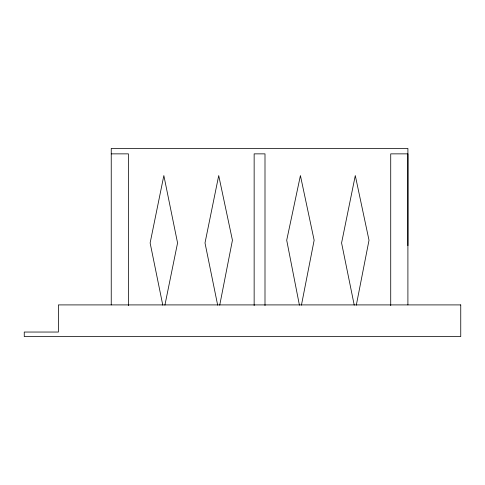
<?xml version="1.0" encoding="UTF-8"?>
<svg xmlns="http://www.w3.org/2000/svg" width="485" height="485" viewBox="0 0 485 485"><rect width="100%" height="100%" fill="white"/><g stroke="black" fill="none" stroke-linecap="round" stroke-linejoin="round"><path stroke-width="0.73" d="M407.903 245.665L407.903 153.86L390.722 153.86L390.722 305.617M219.729 305.168L232.436 240.239L218.717 175.57L205.003 242.955L217.662 305.15M301.434 305.168L314.141 240.239L300.421 175.57L286.708 240.239L299.415 305.168M356.305 305.168L369.012 240.239L355.293 175.57L341.579 242.955L354.238 305.15M164.906 305.15L177.565 242.955L163.851 175.57L150.132 242.955L162.79 305.15M111.241 153.86L128.422 153.86L128.422 305.617M407.903 304.907L407.903 148.434L111.241 148.434L111.241 304.907M264.998 305.617L264.998 153.86L254.146 153.86L254.146 305.617M460.75 304.907L58.394 304.907L58.394 332.043L24.25 332.043L24.25 336.566L460.75 336.566L460.75 304.907"/></g></svg>
